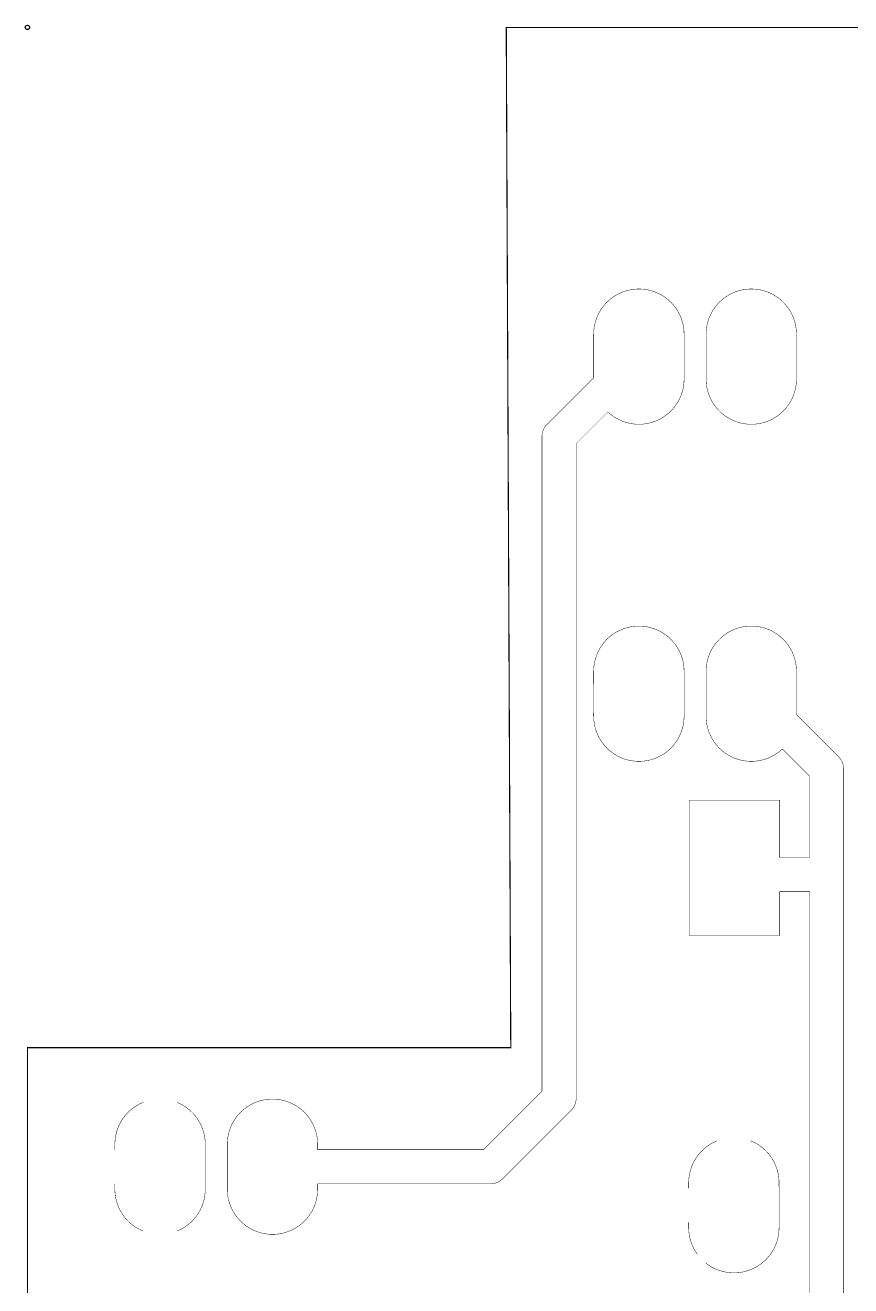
# Model space of a CAD drawing. Extents: x -0.1 to 57.3, y 51 to 102.1.
# Drawn here: x -0.05 to 18.61, y 73.56 to 102.06 of the extents above; entities that cross this region are included whole.
import ezdxf

# ---------------------------------------------------------------- set-up
doc = ezdxf.new("R2010")
doc.units = 0
doc.header["$MEASUREMENT"] = 0

msp = doc.modelspace()

# ---------------------------------------------------------------- linework, layer by layer
at = {"linetype": 'Continuous'}
for points, const_width in [([(0, 55.3212), (2.1844, 55.3212), (2.1844, 51.0032), (50.9016, 51.0032), (50.9016, 55.1688), (57.2262, 55.1688), (57.15, 86.741), (57.2262, 95.6564), (50.8, 95.6564), (50.8, 102.0064), (10.8204, 102.0064), (10.922, 78.9432), (0, 78.9432), (0, 55.3212)], 0.0254), ([(4.5162, 75.7443), (4.5167, 75.7104), (4.5188, 75.6704), (4.5224, 75.6306), (4.5276, 75.5909), (4.5343, 75.5515), (4.5425, 75.5124), (4.5523, 75.4736), (4.5636, 75.4352), (4.5764, 75.3973), (4.5907, 75.36), (4.6064, 75.3232), (4.6236, 75.287), (4.6421, 75.2516), (4.662, 75.2169), (4.6833, 75.1831), (4.7059, 75.15), (4.7297, 75.1179), (4.7548, 75.0868), (4.7811, 75.0566), (4.8086, 75.0276), (4.8372, 74.9996), (4.8668, 74.9727), (4.8975, 74.9471), (4.9291, 74.9226), (4.9617, 74.8994), (4.9952, 74.8775), (5.0295, 74.857), (5.0646, 74.8378), (5.1004, 74.8199), (5.1369, 74.8035), (5.174, 74.7886), (5.2116, 74.7751), (5.2498, 74.7631), (5.2884, 74.7526), (5.3274, 74.7436), (5.3667, 74.7361), (5.4062, 74.7302), (5.446, 74.7259), (5.4859, 74.7231), (5.5259, 74.7219), (5.5658, 74.7222), (5.6058, 74.7241), (5.6456, 74.7276), (5.6853, 74.7326), (5.7248, 74.7392), (5.7639, 74.7473), (5.8028, 74.7569), (5.8412, 74.7681), (5.8791, 74.7808), (5.9165, 74.7949), (5.9534, 74.8105), (5.9896, 74.8275), (6.0251, 74.8459), (6.0598, 74.8657), (6.0938, 74.8868), (6.1269, 74.9093), (6.1591, 74.933), (6.1903, 74.958), (6.2205, 74.9842), (6.2497, 75.0115), (6.2778, 75.04), (6.3048, 75.0696), (6.3306, 75.1001), (6.3551, 75.1317), (6.3784, 75.1642), (6.4005, 75.1976), (6.4211, 75.2318), (6.4405, 75.2668), (6.4584, 75.3026), (6.475, 75.339), (6.4901, 75.3761), (6.5037, 75.4137), (6.5158, 75.4518), (6.5265, 75.4903), (6.5356, 75.5293), (6.5432, 75.5685), (6.5493, 75.6081), (6.5538, 75.6478), (6.5567, 75.6877), (6.5581, 75.7277), (6.5582, 75.8651), (6.5772, 75.8648), (10.4781, 75.865), (10.4981, 75.8662), (10.518, 75.8685), (10.5377, 75.8717), (10.5572, 75.876), (10.5765, 75.8813), (10.5955, 75.8876), (10.6141, 75.8949), (10.6324, 75.9031), (10.6502, 75.9122), (10.6674, 75.9223), (10.6842, 75.9332), (10.7003, 75.945), (10.7159, 75.9576), (10.7307, 75.971), (10.7487, 75.9893), (10.7472, 75.9873), (12.2964, 77.5368), (12.3097, 77.5518), (12.3221, 77.5675), (12.3338, 77.5837), (12.3446, 77.6006), (12.3545, 77.6179), (12.3634, 77.6358), (12.3715, 77.6541), (12.3786, 77.6728), (12.3847, 77.6918), (12.3898, 77.7112), (12.3939, 77.7307), (12.397, 77.7505), (12.399, 77.7704), (12.4001, 77.7904), (12.3999, 77.816), (12.4002, 77.8135), (12.4003, 92.601), (13.1149, 93.3156), (13.1372, 93.2949), (13.1675, 93.2689), (13.1989, 93.244), (13.2312, 93.2204), (13.2644, 93.1981), (13.2984, 93.1771), (13.3332, 93.1574), (13.3688, 93.1391), (13.4051, 93.1223), (13.442, 93.1068), (13.4794, 93.0928), (13.5174, 93.0803), (13.5559, 93.0693), (13.5947, 93.0598), (13.6339, 93.0519), (13.6734, 93.0454), (13.7131, 93.0406), (13.753, 93.0372), (13.7929, 93.0355), (13.8329, 93.0353), (13.8729, 93.0367), (13.9128, 93.0396), (13.9525, 93.0442), (13.9921, 93.0502), (14.0313, 93.0578), (14.0703, 93.067), (14.1088, 93.0776), (14.1469, 93.0898), (14.1845, 93.1034), (14.2216, 93.1185), (14.258, 93.1351), (14.2937, 93.153), (14.3287, 93.1723), (14.363, 93.193), (14.3963, 93.2151), (14.4288, 93.2384), (14.4604, 93.263), (14.491, 93.2887), (14.5205, 93.3157), (14.549, 93.3438), (14.5763, 93.373), (14.6025, 93.4032), (14.6275, 93.4345), (14.6512, 93.4667), (14.6737, 93.4998), (14.6948, 93.5337), (14.7146, 93.5685), (14.733, 93.604), (14.75, 93.6402), (14.7656, 93.677), (14.7797, 93.7145), (14.7924, 93.7524), (14.8035, 93.7908), (14.8131, 93.8296), (14.8213, 93.8688), (14.8278, 93.9083), (14.8328, 93.9479), (14.8363, 93.9878), (14.8382, 94.0277), (14.8386, 94.0695), (14.8384, 95.0722), (14.8386, 95.0789), (14.8375, 95.1189), (14.8349, 95.1588), (14.8308, 95.1985), (14.825, 95.2381), (14.8178, 95.2775), (14.8089, 95.3165), (14.7986, 95.3551), (14.7868, 95.3933), (14.7735, 95.431), (14.7587, 95.4682), (14.7424, 95.5048), (14.7248, 95.5406), (14.7057, 95.5758), (14.6853, 95.6102), (14.6636, 95.6438), (14.6406, 95.6765), (14.6163, 95.7083), (14.5907, 95.7391), (14.564, 95.7688), (14.5362, 95.7975), (14.5072, 95.8251), (14.4772, 95.8515), (14.4462, 95.8768), (14.4142, 95.9008), (14.3813, 95.9235), (14.3475, 95.9449), (14.3129, 95.965), (14.2775, 95.9837), (14.2415, 96.0011), (14.2048, 96.0169), (14.1675, 96.0314), (14.1296, 96.0443), (14.0913, 96.0558), (14.0526, 96.0658), (14.0135, 96.0742), (13.9741, 96.0811), (13.9345, 96.0865), (13.8946, 96.0903), (13.8547, 96.0925), (13.8147, 96.0932), (13.7747, 96.0923), (13.7348, 96.0898), (13.695, 96.0858), (13.6554, 96.0802), (13.616, 96.0731), (13.577, 96.0644), (13.5383, 96.0543), (13.5001, 96.0426), (13.4623, 96.0294), (13.4251, 96.0147), (13.3885, 95.9986), (13.3525, 95.9811), (13.3173, 95.9622), (13.2828, 95.9419), (13.2491, 95.9203), (13.2164, 95.8974), (13.1845, 95.8732), (13.1536, 95.8478), (13.1237, 95.8212), (13.0949, 95.7935), (13.0672, 95.7646), (13.0407, 95.7347), (13.0154, 95.7037), (12.9912, 95.6718), (12.9684, 95.639), (12.9468, 95.6053), (12.9266, 95.5708), (12.9078, 95.5355), (12.8903, 95.4995), (12.8743, 95.4629), (12.8597, 95.4256), (12.8466, 95.3878), (12.835, 95.3496), (12.8249, 95.3109), (12.8163, 95.2718), (12.8093, 95.2324), (12.8037, 95.1928), (12.7998, 95.153), (12.7974, 95.1131), (12.7966, 95.0731), (12.7966, 94.0887), (12.7904, 94.0829), (11.732, 93.0242), (11.7187, 93.0092), (11.7063, 92.9935), (11.6946, 92.9773), (11.6838, 92.9604), (11.6739, 92.9431), (11.665, 92.9252), (11.6569, 92.9069), (11.6498, 92.8882), (11.6437, 92.8692), (11.6386, 92.8498), (11.6345, 92.8303), (11.6314, 92.8105), (11.6294, 92.7906), (11.6283, 92.7706), (11.6285, 92.745), (11.6282, 92.7475), (11.6281, 77.96), (10.3048, 76.6368), (6.5583, 76.6368), (6.5582, 76.7295), (6.558, 76.7588), (6.5582, 76.7655), (6.5571, 76.8055), (6.5545, 76.8454), (6.5504, 76.8851), (6.5446, 76.9247), (6.5374, 76.9641), (6.5285, 77.0031), (6.5182, 77.0417), (6.5064, 77.0799), (6.4931, 77.1176), (6.4783, 77.1548), (6.462, 77.1914), (6.4444, 77.2272), (6.4253, 77.2624), (6.4049, 77.2968), (6.3832, 77.3304), (6.3602, 77.3631), (6.3359, 77.3949), (6.3103, 77.4257), (6.2836, 77.4554), (6.2558, 77.4841), (6.2268, 77.5117), (6.1968, 77.5381), (6.1658, 77.5634), (6.1338, 77.5874), (6.1009, 77.6101), (6.0671, 77.6315), (6.0325, 77.6516), (5.9971, 77.6703), (5.9611, 77.6877), (5.9244, 77.7035), (5.8871, 77.718), (5.8492, 77.7309), (5.8109, 77.7424), (5.7722, 77.7524), (5.7331, 77.7608), (5.6937, 77.7677), (5.6541, 77.7731), (5.6142, 77.7769), (5.5743, 77.7791), (5.5343, 77.7798), (5.4943, 77.7789), (5.4544, 77.7764), (5.4146, 77.7724), (5.375, 77.7668), (5.3356, 77.7597), (5.2966, 77.751), (5.2579, 77.7409), (5.2197, 77.7292), (5.1819, 77.716), (5.1447, 77.7013), (5.1081, 77.6852), (5.0721, 77.6677), (5.0369, 77.6488), (5.0024, 77.6285), (4.9687, 77.6069), (4.936, 77.584), (4.9041, 77.5598), (4.8732, 77.5344), (4.8433, 77.5078), (4.8145, 77.4801), (4.7868, 77.4512), (4.7603, 77.4213), (4.735, 77.3903), (4.7108, 77.3584), (4.688, 77.3256), (4.6664, 77.2919), (4.6462, 77.2574), (4.6274, 77.2221), (4.6099, 77.1861), (4.5939, 77.1495), (4.5793, 77.1122), (4.5662, 77.0744), (4.5546, 77.0362), (4.5445, 76.9975), (4.5359, 76.9584), (4.5289, 76.919), (4.5233, 76.8794), (4.5194, 76.8396), (4.517, 76.7997), (4.5162, 76.7597), (4.5164, 75.7428), (4.5162, 75.7443)], 0.01), ([(15.3366, 94.0577), (15.3371, 94.0238), (15.3392, 93.9838), (15.3428, 93.944), (15.348, 93.9043), (15.3547, 93.8649), (15.3629, 93.8258), (15.3727, 93.787), (15.384, 93.7486), (15.3968, 93.7107), (15.4111, 93.6734), (15.4268, 93.6366), (15.444, 93.6004), (15.4625, 93.565), (15.4824, 93.5303), (15.5037, 93.4965), (15.5263, 93.4634), (15.5501, 93.4313), (15.5752, 93.4002), (15.6015, 93.37), (15.629, 93.341), (15.6576, 93.313), (15.6872, 93.2861), (15.7179, 93.2605), (15.7495, 93.236), (15.7821, 93.2128), (15.8156, 93.1909), (15.8499, 93.1704), (15.885, 93.1512), (15.9208, 93.1333), (15.9573, 93.1169), (15.9944, 93.102), (16.032, 93.0885), (16.0702, 93.0765), (16.1088, 93.066), (16.1478, 93.057), (16.1871, 93.0495), (16.2266, 93.0436), (16.2664, 93.0393), (16.3063, 93.0365), (16.3463, 93.0353), (16.3862, 93.0356), (16.4262, 93.0375), (16.466, 93.041), (16.5057, 93.046), (16.5452, 93.0526), (16.5843, 93.0607), (16.6232, 93.0703), (16.6616, 93.0815), (16.6995, 93.0942), (16.7369, 93.1083), (16.7738, 93.1239), (16.81, 93.1409), (16.8455, 93.1593), (16.8802, 93.1791), (16.9142, 93.2002), (16.9473, 93.2227), (16.9795, 93.2464), (17.0107, 93.2714), (17.0409, 93.2976), (17.0701, 93.3249), (17.0982, 93.3534), (17.1252, 93.383), (17.151, 93.4135), (17.1755, 93.4451), (17.1988, 93.4776), (17.2209, 93.511), (17.2415, 93.5452), (17.2609, 93.5802), (17.2788, 93.616), (17.2954, 93.6524), (17.3105, 93.6895), (17.3241, 93.7271), (17.3362, 93.7652), (17.3469, 93.8037), (17.356, 93.8427), (17.3636, 93.8819), (17.3697, 93.9215), (17.3742, 93.9612), (17.3771, 94.0011), (17.3785, 94.0411), (17.3786, 94.2562), (17.3784, 95.0722), (17.3786, 95.0789), (17.3775, 95.1189), (17.3749, 95.1588), (17.3708, 95.1985), (17.365, 95.2381), (17.3578, 95.2775), (17.3489, 95.3165), (17.3386, 95.3551), (17.3268, 95.3933), (17.3135, 95.431), (17.2987, 95.4682), (17.2824, 95.5048), (17.2648, 95.5406), (17.2457, 95.5758), (17.2253, 95.6102), (17.2036, 95.6438), (17.1806, 95.6765), (17.1563, 95.7083), (17.1307, 95.7391), (17.104, 95.7688), (17.0762, 95.7975), (17.0472, 95.8251), (17.0172, 95.8515), (16.9862, 95.8768), (16.9542, 95.9008), (16.9213, 95.9235), (16.8875, 95.9449), (16.8529, 95.965), (16.8175, 95.9837), (16.7815, 96.0011), (16.7448, 96.0169), (16.7075, 96.0314), (16.6696, 96.0443), (16.6313, 96.0558), (16.5926, 96.0658), (16.5535, 96.0742), (16.5141, 96.0811), (16.4745, 96.0865), (16.4346, 96.0903), (16.3947, 96.0925), (16.3547, 96.0932), (16.3147, 96.0923), (16.2748, 96.0898), (16.235, 96.0858), (16.1954, 96.0802), (16.156, 96.0731), (16.117, 96.0644), (16.0783, 96.0543), (16.0401, 96.0426), (16.0023, 96.0294), (15.9651, 96.0147), (15.9285, 95.9986), (15.8925, 95.9811), (15.8573, 95.9622), (15.8228, 95.9419), (15.7891, 95.9203), (15.7564, 95.8974), (15.7245, 95.8732), (15.6936, 95.8478), (15.6637, 95.8212), (15.6349, 95.7935), (15.6072, 95.7646), (15.5807, 95.7347), (15.5554, 95.7037), (15.5312, 95.6718), (15.5084, 95.639), (15.4868, 95.6053), (15.4666, 95.5708), (15.4478, 95.5355), (15.4303, 95.4995), (15.4143, 95.4629), (15.3997, 95.4256), (15.3866, 95.3878), (15.375, 95.3496), (15.3649, 95.3109), (15.3563, 95.2718), (15.3493, 95.2324), (15.3437, 95.1928), (15.3398, 95.153), (15.3374, 95.1131), (15.3366, 95.0731), (15.3368, 94.0562), (15.3366, 94.0577)], 0.01), ([(11.7528, 93.0448), (11.7386, 93.031), (11.7249, 93.0164), (11.7121, 93.001), (11.7, 92.9851), (11.6888, 92.9685), (11.6785, 92.9514), (11.6691, 92.9337), (11.6606, 92.9156), (11.6531, 92.8971), (11.6465, 92.8782), (11.6409, 92.859), (11.6363, 92.8396), (11.6327, 92.8199), (11.6302, 92.8001), (11.6287, 92.7801), (11.6282, 92.7541), (11.6282, 92.7475)], 0.01), ([(12.7966, 86.4377), (12.7971, 86.4038), (12.7992, 86.3638), (12.8028, 86.324), (12.808, 86.2843), (12.8147, 86.2449), (12.8229, 86.2058), (12.8327, 86.167), (12.844, 86.1286), (12.8568, 86.0907), (12.8711, 86.0534), (12.8868, 86.0166), (12.904, 85.9804), (12.9225, 85.945), (12.9424, 85.9103), (12.9637, 85.8765), (12.9863, 85.8434), (13.0101, 85.8113), (13.0352, 85.7802), (13.0615, 85.75), (13.089, 85.721), (13.1176, 85.693), (13.1472, 85.6661), (13.1779, 85.6405), (13.2095, 85.616), (13.2421, 85.5928), (13.2756, 85.5709), (13.3099, 85.5504), (13.345, 85.5312), (13.3808, 85.5133), (13.4173, 85.4969), (13.4544, 85.482), (13.492, 85.4685), (13.5302, 85.4565), (13.5688, 85.446), (13.6078, 85.437), (13.6471, 85.4295), (13.6866, 85.4236), (13.7264, 85.4193), (13.7663, 85.4165), (13.8063, 85.4153), (13.8462, 85.4156), (13.8862, 85.4175), (13.926, 85.421), (13.9657, 85.426), (14.0052, 85.4326), (14.0443, 85.4407), (14.0832, 85.4503), (14.1216, 85.4615), (14.1595, 85.4742), (14.1969, 85.4883), (14.2338, 85.5039), (14.27, 85.5209), (14.3055, 85.5393), (14.3402, 85.5591), (14.3742, 85.5802), (14.4073, 85.6027), (14.4395, 85.6264), (14.4707, 85.6514), (14.5009, 85.6776), (14.5301, 85.7049), (14.5582, 85.7334), (14.5852, 85.763), (14.611, 85.7935), (14.6355, 85.8251), (14.6588, 85.8576), (14.6809, 85.891), (14.7015, 85.9252), (14.7209, 85.9602), (14.7388, 85.996), (14.7554, 86.0324), (14.7705, 86.0695), (14.7841, 86.1071), (14.7962, 86.1452), (14.8069, 86.1837), (14.816, 86.2227), (14.8236, 86.2619), (14.8297, 86.3015), (14.8342, 86.3412), (14.8371, 86.3811), (14.8385, 86.4211), (14.8386, 86.6362), (14.8384, 87.4522), (14.8386, 87.4589), (14.8375, 87.4989), (14.8349, 87.5388), (14.8308, 87.5785), (14.825, 87.6181), (14.8178, 87.6575), (14.8089, 87.6965), (14.7986, 87.7351), (14.7868, 87.7733), (14.7735, 87.811), (14.7587, 87.8482), (14.7424, 87.8848), (14.7248, 87.9206), (14.7057, 87.9558), (14.6853, 87.9902), (14.6636, 88.0238), (14.6406, 88.0565), (14.6163, 88.0883), (14.5907, 88.1191), (14.564, 88.1488), (14.5362, 88.1775), (14.5072, 88.2051), (14.4772, 88.2315), (14.4462, 88.2568), (14.4142, 88.2808), (14.3813, 88.3035), (14.3475, 88.3249), (14.3129, 88.345), (14.2775, 88.3637), (14.2415, 88.3811), (14.2048, 88.3969), (14.1675, 88.4114), (14.1296, 88.4243), (14.0913, 88.4358), (14.0526, 88.4458), (14.0135, 88.4542), (13.9741, 88.4611), (13.9345, 88.4665), (13.8946, 88.4703), (13.8547, 88.4725), (13.8147, 88.4732), (13.7747, 88.4723), (13.7348, 88.4698), (13.695, 88.4658), (13.6554, 88.4602), (13.616, 88.4531), (13.577, 88.4444), (13.5383, 88.4343), (13.5001, 88.4226), (13.4623, 88.4094), (13.4251, 88.3947), (13.3885, 88.3786), (13.3525, 88.3611), (13.3173, 88.3422), (13.2828, 88.3219), (13.2491, 88.3003), (13.2164, 88.2774), (13.1845, 88.2532), (13.1536, 88.2278), (13.1237, 88.2012), (13.0949, 88.1735), (13.0672, 88.1446), (13.0407, 88.1147), (13.0154, 88.0837), (12.9912, 88.0518), (12.9684, 88.019), (12.9468, 87.9853), (12.9266, 87.9508), (12.9078, 87.9155), (12.8903, 87.8795), (12.8743, 87.8429), (12.8597, 87.8056), (12.8466, 87.7678), (12.835, 87.7296), (12.8249, 87.6909), (12.8163, 87.6518), (12.8093, 87.6124), (12.8037, 87.5728), (12.7998, 87.533), (12.7974, 87.4931), (12.7966, 87.4531), (12.7968, 86.4362), (12.7966, 86.4377)], 0.01), ([(18.4454, 56.675), (18.4451, 82.8704), (18.4454, 82.8681), (18.4452, 85.2557), (18.444, 85.2757), (18.4417, 85.2956), (18.4385, 85.3153), (18.4342, 85.3348), (18.4289, 85.3541), (18.4226, 85.3731), (18.4153, 85.3917), (18.4071, 85.41), (18.398, 85.4278), (18.3879, 85.445), (18.377, 85.4618), (18.3652, 85.4779), (18.3526, 85.4935), (18.3392, 85.5083), (18.3209, 85.5263), (18.3229, 85.5248), (17.3786, 86.4695), (17.3784, 87.4522), (17.3786, 87.4589), (17.3775, 87.4989), (17.3749, 87.5388), (17.3708, 87.5785), (17.365, 87.6181), (17.3578, 87.6575), (17.3489, 87.6965), (17.3386, 87.7351), (17.3268, 87.7733), (17.3135, 87.811), (17.2987, 87.8482), (17.2824, 87.8848), (17.2648, 87.9206), (17.2457, 87.9558), (17.2253, 87.9902), (17.2036, 88.0238), (17.1806, 88.0565), (17.1563, 88.0883), (17.1307, 88.1191), (17.104, 88.1488), (17.0762, 88.1775), (17.0472, 88.2051), (17.0172, 88.2315), (16.9862, 88.2568), (16.9542, 88.2808), (16.9213, 88.3035), (16.8875, 88.3249), (16.8529, 88.345), (16.8175, 88.3637), (16.7815, 88.3811), (16.7448, 88.3969), (16.7075, 88.4114), (16.6696, 88.4243), (16.6313, 88.4358), (16.5926, 88.4458), (16.5535, 88.4542), (16.5141, 88.4611), (16.4745, 88.4665), (16.4346, 88.4703), (16.3947, 88.4725), (16.3547, 88.4732), (16.3147, 88.4723), (16.2748, 88.4698), (16.235, 88.4658), (16.1954, 88.4602), (16.156, 88.4531), (16.117, 88.4444), (16.0783, 88.4343), (16.0401, 88.4226), (16.0023, 88.4094), (15.9651, 88.3947), (15.9285, 88.3786), (15.8925, 88.3611), (15.8573, 88.3422), (15.8228, 88.3219), (15.7891, 88.3003), (15.7564, 88.2774), (15.7245, 88.2532), (15.6936, 88.2278), (15.6637, 88.2012), (15.6349, 88.1735), (15.6072, 88.1446), (15.5807, 88.1147), (15.5554, 88.0837), (15.5312, 88.0518), (15.5084, 88.019), (15.4868, 87.9853), (15.4666, 87.9508), (15.4478, 87.9155), (15.4303, 87.8795), (15.4143, 87.8429), (15.3997, 87.8056), (15.3866, 87.7678), (15.375, 87.7296), (15.3649, 87.6909), (15.3563, 87.6518), (15.3493, 87.6124), (15.3437, 87.5728), (15.3398, 87.533), (15.3374, 87.4931), (15.3366, 87.4531), (15.3368, 86.4362), (15.3366, 86.4304), (15.3376, 86.3904), (15.3402, 86.3505), (15.3443, 86.3108), (15.35, 86.2712), (15.3573, 86.2318), (15.366, 86.1928), (15.3763, 86.1541), (15.3881, 86.1159), (15.4014, 86.0782), (15.4162, 86.041), (15.4324, 86.0045), (15.45, 85.9686), (15.469, 85.9334), (15.4894, 85.8989), (15.5111, 85.8654), (15.5341, 85.8326), (15.5584, 85.8008), (15.5839, 85.77), (15.6106, 85.7402), (15.6384, 85.7115), (15.6673, 85.6839), (15.6973, 85.6574), (15.7283, 85.6322), (15.7603, 85.6081), (15.7932, 85.5854), (15.827, 85.5639), (15.8615, 85.5438), (15.8969, 85.5251), (15.9329, 85.5077), (15.9696, 85.4918), (16.0069, 85.4773), (16.0447, 85.4643), (16.083, 85.4528), (16.1217, 85.4428), (16.1608, 85.4343), (16.2002, 85.4274), (16.2398, 85.422), (16.2797, 85.4182), (16.3196, 85.4159), (16.3596, 85.4152), (16.3996, 85.4161), (16.4395, 85.4185), (16.4793, 85.4225), (16.5189, 85.428), (16.5583, 85.4351), (16.5973, 85.4437), (16.636, 85.4539), (16.6743, 85.4656), (16.712, 85.4787), (16.7493, 85.4933), (16.7859, 85.5094), (16.8219, 85.5269), (16.8571, 85.5458), (16.8916, 85.566), (16.9253, 85.5876), (16.9581, 85.6105), (16.99, 85.6346), (17.0209, 85.66), (17.0508, 85.6866), (17.0605, 85.6954), (17.6734, 85.0824), (17.6734, 83.2405), (17.6661, 83.2408), (16.9975, 83.2408), (16.9976, 83.8849), (16.9976, 84.5362), (14.9556, 84.5362), (14.9556, 81.4782), (14.9623, 81.4782)], 0.01), ([(18.4451, 85.2265), (18.4454, 85.2462), (18.4447, 85.2662), (18.4429, 85.2861), (18.4401, 85.306), (18.4363, 85.3256), (18.4315, 85.345), (18.4257, 85.3641), (18.4189, 85.3829), (18.4111, 85.4014), (18.4024, 85.4194), (18.3928, 85.4369), (18.3823, 85.4539), (18.3709, 85.4703), (18.3587, 85.4862), (18.3457, 85.5013), (18.3276, 85.5201), (18.3229, 85.5248)], 0.01), ([(14.9623, 81.4782), (16.9976, 81.4782), (16.9976, 82.4692), (17.0099, 82.4688), (17.6739, 82.4688), (17.6734, 82.4681), (17.6736, 56.5017)], 0.01), ([(12.2756, 77.5162), (12.2898, 77.53), (12.3035, 77.5446), (12.3163, 77.56), (12.3284, 77.5759), (12.3396, 77.5925), (12.3499, 77.6096), (12.3593, 77.6273), (12.3678, 77.6454), (12.3753, 77.6639), (12.3819, 77.6828), (12.3875, 77.702), (12.3921, 77.7214), (12.3957, 77.7411), (12.3982, 77.7609), (12.3997, 77.7809), (12.4002, 77.8069), (12.4002, 77.8135)], 0.01), ([(2.617, 77.7064), (2.5802, 77.6908), (2.544, 77.6737), (2.5085, 77.6553), (2.4738, 77.6354), (2.4399, 77.6143), (2.4068, 77.5918), (2.3746, 77.568), (2.3434, 77.543), (2.3132, 77.5168), (2.284, 77.4894), (2.256, 77.4609), (2.229, 77.4314), (2.2033, 77.4008), (2.1787, 77.3692), (2.1555, 77.3366), (2.1335, 77.3032), (2.1128, 77.269), (2.0935, 77.234), (2.0756, 77.1982), (2.0591, 77.1618), (2.044, 77.1247), (2.0304, 77.0871), (2.0183, 77.049), (2.0077, 77.0104), (1.9986, 76.9715), (1.991, 76.9322), (1.985, 76.8926), (1.9805, 76.8529), (1.9776, 76.813), (1.9763, 76.773), (1.9762, 76.6323)], 0.01), ([(3.3827, 74.7974), (3.4194, 74.8132), (3.4555, 74.8305), (3.4909, 74.8491), (3.5255, 74.8691), (3.5594, 74.8905), (3.5923, 74.9132), (3.6243, 74.9371), (3.6554, 74.9623), (3.6855, 74.9887), (3.7145, 75.0162), (3.7424, 75.0449), (3.7692, 75.0746), (3.7947, 75.1053), (3.8191, 75.1371), (3.8422, 75.1697), (3.864, 75.2033), (3.8845, 75.2376), (3.9036, 75.2728), (3.9213, 75.3086), (3.9376, 75.3451), (3.9524, 75.3823), (3.9658, 75.42), (3.9777, 75.4582), (3.9881, 75.4968), (3.997, 75.5358), (4.0043, 75.5751), (4.0101, 75.6147), (4.0144, 75.6544), (4.017, 75.6944), (4.0182, 75.7343), (4.0182, 76.7588), (4.018, 76.7788), (4.0164, 76.8188), (4.0133, 76.8586), (4.0086, 76.8984), (4.0024, 76.9379), (3.9946, 76.9771), (3.9853, 77.016), (3.9744, 77.0545), (3.9621, 77.0926), (3.9483, 77.1301), (3.933, 77.1671), (3.9163, 77.2034), (3.8982, 77.2391), (3.8787, 77.274), (3.8578, 77.3081), (3.8357, 77.3414), (3.8122, 77.3738), (3.7875, 77.4052), (3.7616, 77.4357), (3.7345, 77.4651), (3.7062, 77.4934), (3.6769, 77.5207), (3.6466, 77.5467), (3.6152, 77.5715), (3.5829, 77.5951), (3.5497, 77.6174), (3.5156, 77.6384), (3.4808, 77.658), (3.4452, 77.6763), (3.4089, 77.6931), (3.3784, 77.706)], 0.01), ([(15.5837, 76.8364), (15.5469, 76.8208), (15.5107, 76.8038), (15.4752, 76.7853), (15.4405, 76.7655), (15.4066, 76.7443), (15.3735, 76.7218), (15.3413, 76.6981), (15.3101, 76.6731), (15.2799, 76.6469), (15.2507, 76.6195), (15.2227, 76.591), (15.1957, 76.5614), (15.17, 76.5308), (15.1454, 76.4992), (15.1222, 76.4667), (15.1002, 76.4333), (15.0795, 76.3991), (15.0602, 76.364), (15.0423, 76.3283), (15.0258, 76.2918), (15.0107, 76.2548), (14.9971, 76.2172), (14.985, 76.179), (14.9744, 76.1405), (14.9653, 76.1015), (14.9577, 76.0623), (14.9517, 76.0227), (14.9472, 75.983), (14.9443, 75.9431), (14.943, 75.9031), (14.9429, 75.7624)], 0.01), ([(15.3242, 74.0771), (15.3558, 74.0527), (15.3884, 74.0295), (15.4219, 74.0076), (15.4562, 73.987), (15.4913, 73.9678), (15.5271, 73.95), (15.5636, 73.9336), (15.6007, 73.9187), (15.6383, 73.9052), (15.6765, 73.8932), (15.7151, 73.8826), (15.7541, 73.8737), (15.7934, 73.8662), (15.8329, 73.8603), (15.8727, 73.856), (15.9126, 73.8532), (15.9526, 73.8519), (15.9925, 73.8523), (16.0325, 73.8542), (16.0723, 73.8576), (16.112, 73.8627), (16.1515, 73.8692), (16.1906, 73.8774), (16.2295, 73.887), (16.2679, 73.8982), (16.3058, 73.9108), (16.3432, 73.9249), (16.3801, 73.9405), (16.4163, 73.9575), (16.4518, 73.976), (16.4865, 73.9958), (16.5205, 74.0169), (16.5536, 74.0394), (16.5858, 74.0631), (16.617, 74.0881), (16.6472, 74.1143), (16.6764, 74.1416), (16.7045, 74.1701), (16.7315, 74.1996), (16.7573, 74.2302), (16.7818, 74.2618), (16.8051, 74.2943), (16.8272, 74.3277), (16.8478, 74.3619), (16.8672, 74.3969), (16.8851, 74.4327), (16.9017, 74.4691), (16.9168, 74.5061), (16.9304, 74.5437), (16.9425, 74.5818), (16.9532, 74.6204), (16.9623, 74.6593), (16.9699, 74.6986), (16.976, 74.7381), (16.9805, 74.7779), (16.9834, 74.8178), (16.9848, 74.8577), (16.9849, 75.0729), (16.9847, 75.8889), (16.9849, 75.8955), (16.9838, 75.9355), (16.9812, 75.9754), (16.9771, 76.0152), (16.9713, 76.0548), (16.9641, 76.0941), (16.9552, 76.1331), (16.9449, 76.1718), (16.9331, 76.21), (16.9198, 76.2477), (16.905, 76.2849), (16.8887, 76.3214), (16.8711, 76.3573), (16.852, 76.3925), (16.8316, 76.4269), (16.8099, 76.4605), (16.7869, 76.4932), (16.7626, 76.5249), (16.737, 76.5557), (16.7103, 76.5855), (16.6825, 76.6142), (16.6535, 76.6418), (16.6235, 76.6682), (16.5925, 76.6934), (16.5605, 76.7174), (16.5276, 76.7402), (16.4938, 76.7616), (16.4592, 76.7817), (16.4238, 76.8004), (16.3878, 76.8177), (16.3511, 76.8336), (16.3451, 76.836)], 0.01), ([(1.9762, 75.8655), (1.9764, 75.7428), (1.9762, 75.7437), (1.9769, 75.7037), (1.9793, 75.6638), (1.9831, 75.624), (1.9886, 75.5843), (1.9956, 75.545), (2.0041, 75.5059), (2.0141, 75.4672), (2.0257, 75.4289), (2.0387, 75.3911), (2.0532, 75.3538), (2.0692, 75.3171), (2.0866, 75.2811), (2.1053, 75.2458), (2.1255, 75.2112), (2.147, 75.1775), (2.1698, 75.1446), (2.1938, 75.1127), (2.2191, 75.0817), (2.2456, 75.0517), (2.2733, 75.0228), (2.302, 74.995), (2.3319, 74.9684), (2.3627, 74.9429), (2.3945, 74.9187), (2.4273, 74.8957), (2.4609, 74.874), (2.4953, 74.8537), (2.5305, 74.8347), (2.5664, 74.8171), (2.603, 74.801), (2.6152, 74.796)], 0.01), ([(10.4489, 75.8651), (10.4686, 75.8648), (10.4886, 75.8655), (10.5085, 75.8673), (10.5284, 75.8701), (10.548, 75.8739), (10.5674, 75.8787), (10.5865, 75.8845), (10.6053, 75.8913), (10.6238, 75.8991), (10.6418, 75.9078), (10.6593, 75.9174), (10.6763, 75.9279), (10.6927, 75.9393), (10.7086, 75.9515), (10.7237, 75.9645), (10.7425, 75.9826), (10.7472, 75.9873)], 0.01), ([(14.9429, 74.9955), (14.9431, 74.8729), (14.9429, 74.8738), (14.9436, 74.8338), (14.946, 74.7938), (14.9498, 74.754), (14.9553, 74.7144), (14.9623, 74.675), (14.9708, 74.6359), (14.9808, 74.5972), (14.9924, 74.5589), (15.0054, 74.5211), (15.0199, 74.4839), (15.0359, 74.4472), (15.0533, 74.4112), (15.072, 74.3758), (15.0922, 74.3413), (15.1137, 74.3076), (15.1365, 74.2747), (15.1403, 74.2695)], 0.01)]:
    msp.add_lwpolyline(points, dxfattribs=dict(at, const_width=const_width))
msp.add_circle((0, 102.0064), 0.05)

doc.saveas('drawing.dxf')
